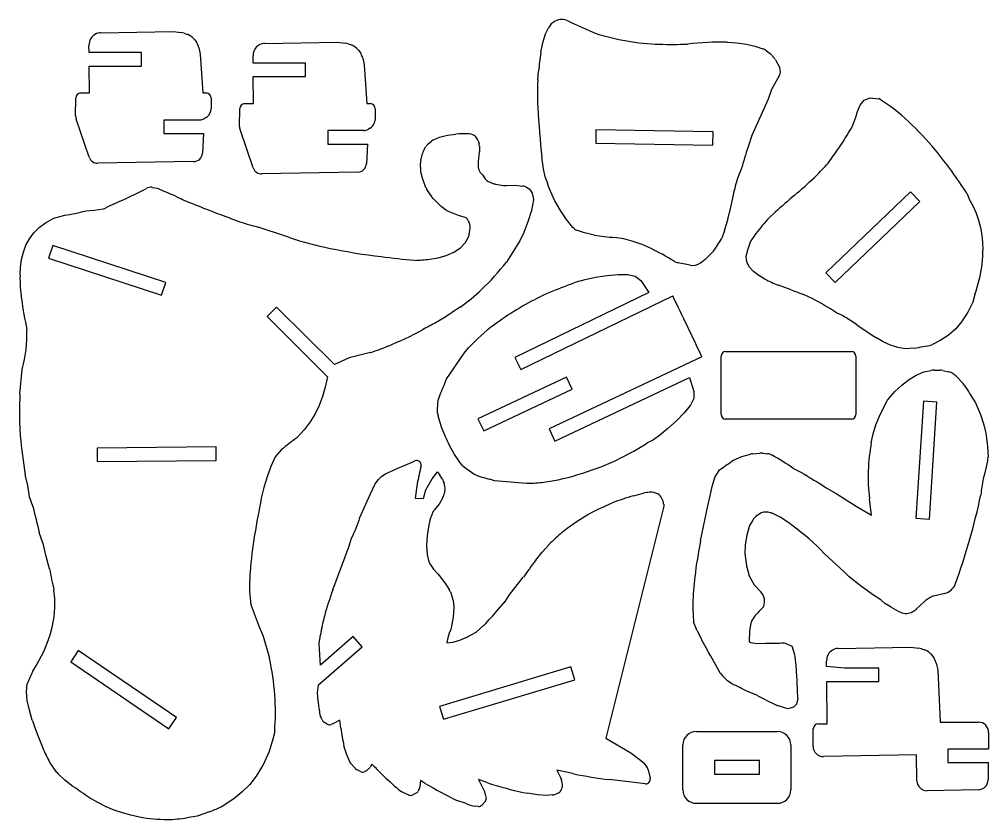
# Model space of a CAD drawing. Extents: x -5 to 439, y -2 to 120.
# Drawn here: x 295.3 to 439.2, y -2.4 to 116.3 of the extents above; entities that cross this region are included whole.
import ezdxf

# ---------------------------------------------------------------- set-up
doc = ezdxf.new("R2010")
doc.units = 0
doc.layers.add('CYAN', color=4, linetype='CONTINUOUS')

msp = doc.modelspace()

# ---------------------------------------------------------------- linework, layer by layer
at = {"layer": 'CYAN'}
for p, q in [((376.7, 116.09), (377.2, 115.85)), ((377.2, 115.85), (380.73, 114.26)), ((306.74, 114.19), (306.65, 114.15)), ((307.34, 114.32), (318.11, 114.51)), ((318.11, 114.51), (319.31, 114.35)), ((319.73, 114.25), (320.21, 114.08)), ((372.97, 112.81), (373.38, 114.15)), ((373.38, 114.15), (373.82, 115.04)), ((305.63, 111.38), (305.62, 112.45)), ((320.97, 113.59), (321.31, 113.25)), ((321.31, 113.25), (321.61, 112.8)), ((331.69, 112.74), (342.46, 112.94)), ((342.46, 112.94), (343.66, 112.78)), ((344.08, 112.68), (344.56, 112.51)), ((372.69, 111.4), (372.97, 112.81)), ((400.35, 112.9), (401.79, 112.8)), ((401.79, 112.8), (403.22, 112.61)), ((403.22, 112.61), (404.44, 112.34)), ((404.44, 112.34), (405.63, 111.93)), ((313.41, 111.38), (305.63, 111.38)), ((313.41, 109.38), (313.41, 111.38)), ((321.91, 112.12), (322.14, 111.12)), ((322.14, 111.12), (322.51, 105.38)), ((329.98, 109.81), (329.97, 110.88)), ((345.32, 112.01), (345.65, 111.67)), ((345.65, 111.67), (345.96, 111.22)), ((406.18, 111.64), (406.77, 111.19)), ((406.77, 111.19), (407.22, 110.71)), ((305.69, 105.38), (305.65, 109.38)), ((305.65, 109.38), (313.41, 109.38)), ((337.75, 109.81), (329.98, 109.81)), ((337.75, 107.81), (337.75, 109.81)), ((346.26, 110.55), (346.49, 109.55)), ((346.49, 109.55), (346.85, 103.8)), ((407.51, 110.31), (408.14, 109.12)), ((372.23, 107.31), (372.36, 108.6)), ((408.08, 107.93), (407.1, 106.26)), ((330.04, 103.8), (330, 107.81)), ((330, 107.81), (337.75, 107.81)), ((304.4, 105.38), (305.69, 105.38)), ((322.51, 105.38), (323, 105.38)), ((406.93, 105.9), (406.43, 104.45)), ((303.62, 101.98), (303.65, 104.63)), ((323.75, 104.63), (323.75, 103.03)), ((328.75, 103.8), (330.04, 103.8)), ((346.85, 103.8), (347.35, 103.8)), ((406.43, 104.45), (404.03, 99.05)), ((420.09, 103.57), (420.67, 104.29)), ((420.67, 104.29), (421.55, 104.65)), ((421.55, 104.65), (422.83, 104.53)), ((327.97, 100.41), (328, 103.06)), ((348.1, 103.05), (348.1, 101.45)), ((419.68, 102.62), (420.09, 103.57)), ((305.65, 95.85), (303.7, 101.51)), ((322.06, 101.37), (316.74, 101.37)), ((316.74, 101.37), (316.74, 99.37)), ((323.03, 101.73), (322.74, 101.56)), ((316.74, 99.37), (322.61, 99.37)), ((322.61, 99.37), (322.46, 96.47)), ((329.99, 94.28), (328.04, 99.94)), ((346.4, 99.8), (341.09, 99.8)), ((341.09, 99.8), (341.09, 97.79)), ((347.38, 100.16), (347.09, 99.99)), ((358.82, 99.14), (360.07, 99.28)), ((380.87, 99.93), (380.84, 97.92)), ((398.26, 99.63), (380.87, 99.93)), ((398.23, 97.63), (398.26, 99.63)), ((355.92, 97.77), (356.47, 98.24)), ((356.77, 98.43), (357.64, 98.84)), ((357.64, 98.84), (358.82, 99.14)), ((363.4, 98.27), (363.51, 97.89)), ((380.84, 97.92), (398.23, 97.63)), ((404.03, 99.05), (403.44, 97.39)), ((341.09, 97.79), (346.96, 97.79)), ((346.96, 97.79), (346.8, 94.89)), ((354.87, 95.37), (355.11, 96.41)), ((355.26, 96.8), (355.64, 97.44)), ((363.57, 97.5), (363.56, 96.64)), ((321.15, 95.21), (306.93, 94.95)), ((354.88, 93.73), (354.84, 94.97)), ((373.08, 94.14), (372.85, 95.84)), ((345.49, 93.63), (331.28, 93.38)), ((354.92, 93.5), (354.88, 93.73)), ((373.34, 92.92), (373.08, 94.14)), ((402.42, 94.08), (401.94, 92.85)), ((355.1, 92.74), (354.92, 93.5)), ((355.64, 91.33), (355.1, 92.74)), ((363.82, 93.42), (364.02, 93.23)), ((364.02, 93.23), (364.44, 92.65)), ((365.04, 92.18), (365.71, 91.92)), ((310.92, 89.6), (313.29, 90.76)), ((313.29, 90.76), (314.16, 91.23)), ((314.98, 91.38), (315.8, 91.26)), ((356.54, 89.91), (355.77, 91.07)), ((365.98, 91.85), (367.15, 91.67)), ((367.55, 91.65), (368.82, 91.7)), ((368.82, 91.7), (370.03, 91.56)), ((370.55, 91.39), (370.86, 91.22)), ((374.75, 89.4), (374.06, 90.91)), ((427.58, 90.72), (414.99, 78.71)), ((428.96, 89.27), (427.58, 90.72)), ((309.37, 88.92), (310.12, 89.3)), ((310.12, 89.3), (310.92, 89.6)), ((318.32, 90.19), (318.67, 89.96)), ((357.88, 88.52), (356.71, 89.7)), ((371.58, 89.55), (371.31, 87.93)), ((371.52, 90.19), (371.58, 89.55)), ((375.59, 87.95), (374.75, 89.4)), ((401.23, 90.24), (400.65, 87.56)), ((416.38, 77.27), (428.96, 89.27)), ((305.11, 87.87), (306.42, 87.98)), ((306.42, 87.98), (307.75, 88.2)), ((358.74, 87.87), (357.88, 88.52)), ((360.45, 87.21), (358.74, 87.87)), ((371.31, 87.93), (370.77, 86.24)), ((376.51, 86.61), (375.59, 87.95)), ((436.82, 88.65), (437.28, 87.57)), ((299.19, 86.12), (300.38, 86.79)), ((300.38, 86.79), (302.02, 87.23)), ((361.47, 86.89), (360.45, 87.21)), ((361.97, 86.34), (361.87, 86.54)), ((377.43, 85.4), (376.51, 86.61)), ((406.54, 86.82), (407.46, 87.69)), ((437.28, 87.57), (437.65, 86.49)), ((437.65, 86.49), (437.94, 85.4)), ((297.43, 84.64), (298.23, 85.43)), ((298.23, 85.43), (299.19, 86.12)), ((362.06, 84.32), (362.22, 85.33)), ((370.77, 86.24), (370.14, 84.68)), ((377.66, 85.2), (377.43, 85.4)), ((379.16, 84.61), (378.14, 84.96)), ((399.96, 84.95), (399.49, 83.72)), ((437.94, 85.4), (438.14, 84.3)), ((296.27, 82.8), (296.78, 83.76)), ((296.78, 83.76), (297.43, 84.64)), ((361.57, 83.29), (362, 84.11)), ((370.14, 84.68), (369.55, 83.43)), ((380.63, 84.3), (379.16, 84.61)), ((385.02, 83.73), (383.63, 83.92)), ((386.41, 83.36), (385.02, 83.73)), ((403.81, 83.29), (404.63, 84.55)), ((438.14, 84.3), (438.26, 83.2)), ((295.89, 81.77), (296.27, 82.8)), ((300.25, 82.77), (299.63, 80.87)), ((317.02, 77.28), (300.25, 82.77)), ((359.76, 81.75), (360.74, 82.38)), ((360.74, 82.38), (361.46, 83.13)), ((369.55, 83.43), (367.58, 80.3)), ((387.75, 82.88), (386.41, 83.36)), ((389.06, 82.29), (387.75, 82.88)), ((403.15, 81.15), (403.39, 82.09)), ((403.39, 82.09), (403.81, 83.29)), ((438.26, 83.2), (438.3, 82.1)), ((295.46, 79.54), (295.62, 80.68)), ((295.62, 80.68), (295.89, 81.77)), ((299.63, 80.87), (316.4, 75.38)), ((356.21, 80.71), (357.43, 80.94)), ((357.43, 80.94), (358.63, 81.27)), ((358.63, 81.27), (359.76, 81.75)), ((397.03, 80.61), (396.38, 80.15)), ((398.32, 81.9), (397.03, 80.61)), ((403.25, 80.31), (403.15, 81.15)), ((295.39, 78.38), (295.46, 79.54)), ((353.98, 80.55), (354.01, 80.53)), ((394.85, 79.83), (393.08, 80.18)), ((403.63, 79.56), (403.25, 80.31)), ((404.24, 78.89), (403.63, 79.56)), ((378, 77.34), (379.25, 77.7)), ((379.25, 77.7), (380.81, 78.04)), ((380.81, 78.04), (382.51, 78.3)), ((382.51, 78.3), (384.17, 78.45)), ((384.17, 78.45), (385.62, 78.43)), ((385.62, 78.43), (386.69, 78.22)), ((386.69, 78.22), (387.51, 77.55)), ((405.03, 78.29), (404.24, 78.89)), ((405.94, 77.76), (405.03, 78.29)), ((414.99, 78.71), (416.38, 77.27)), ((316.4, 75.38), (317.02, 77.28)), ((387.51, 77.55), (388.73, 75.78)), ((409.84, 76.17), (407.94, 76.88)), ((388.73, 75.78), (368.85, 66.15)), ((369.73, 64.35), (392.27, 75.27)), ((412.96, 74.88), (411.69, 75.47)), ((437.1, 75.49), (436.82, 74.32)), ((333.45, 73.61), (332.05, 72.19)), ((342.06, 65.08), (333.45, 73.61)), ((436.82, 74.32), (436.06, 72.85)), ((332.05, 72.19), (341.04, 63.27)), ((358.58, 72.17), (357.16, 71.33)), ((417.54, 72.29), (416.56, 72.77)), ((436.06, 72.85), (435.13, 71.42)), ((435.13, 71.42), (434.3, 70.39)), ((296.42, 68.82), (296.4, 70.26)), ((433.14, 69.37), (431.97, 68.63)), ((434.3, 70.39), (433.14, 69.37)), ((296.29, 67.34), (296.42, 68.82)), ((361.3, 66.78), (362.02, 67.62)), ((423.52, 68.46), (422.49, 69.04)), ((424.57, 67.97), (423.52, 68.46)), ((425.66, 67.61), (424.57, 67.97)), ((431.97, 68.63), (430.71, 68)), ((296.04, 65.84), (296.29, 67.34)), ((347.43, 66.88), (344.25, 66.06)), ((358.63, 62.87), (361.3, 66.78)), ((396.59, 66.23), (373.94, 55.54)), ((399.44, 57.66), (399.44, 66.34)), ((400.11, 67.01), (418.79, 67.01)), ((419.46, 66.34), (419.46, 57.66)), ((426.77, 67.42), (425.66, 67.61)), ((428.12, 67.52), (426.77, 67.42)), ((295.71, 64.35), (296.04, 65.84)), ((344.25, 66.06), (342.06, 65.08)), ((368.85, 66.15), (369.73, 64.35)), ((295.38, 60.71), (295.71, 64.35)), ((427.28, 62.82), (428.38, 63.5)), ((428.38, 63.5), (429.54, 64)), ((429.54, 64), (430.57, 64.22)), ((431.01, 64.27), (431.91, 64.26)), ((432.34, 64.22), (433.21, 64.02)), ((434.39, 63.32), (435.36, 62.27)), ((341.04, 63.27), (340.69, 61.73)), ((358.39, 62.17), (358.63, 62.87)), ((376.49, 63.23), (363.36, 57.03)), ((374.79, 53.73), (394.77, 63.16)), ((377.36, 61.43), (376.49, 63.23)), ((394.77, 63.16), (395.38, 61.1)), ((425.22, 61.09), (426.24, 62)), ((426.24, 62), (427.28, 62.82)), ((435.59, 61.97), (436.17, 61.08)), ((340.69, 61.73), (340.29, 60.32)), ((364.23, 55.23), (377.36, 61.43)), ((395.38, 61.1), (395.39, 60.04)), ((424.12, 59.78), (425.22, 61.09)), ((436.17, 61.08), (436.41, 60.66)), ((436.41, 60.66), (437.2, 59.41)), ((339.8, 59.01), (339.19, 57.77)), ((340.29, 60.32), (339.8, 59.01)), ((357.36, 58.39), (357.47, 59.85)), ((394.88, 59.07), (393.98, 57.93)), ((395.39, 60.04), (394.88, 59.07)), ((423.1, 57.78), (424.12, 59.78)), ((429.48, 59.63), (428.37, 42.27)), ((431.48, 59.5), (429.48, 59.63)), ((430.37, 42.14), (431.48, 59.5)), ((437.2, 59.41), (437.95, 57.66)), ((339.19, 57.77), (338.45, 56.57)), ((357.37, 57.81), (357.36, 58.39)), ((393.98, 57.93), (392.82, 56.73)), ((422.4, 56.13), (423.1, 57.78)), ((437.95, 57.66), (438.44, 56.15)), ((338.45, 56.57), (337.55, 55.39)), ((357.95, 55.78), (357.43, 57.45)), ((363.36, 57.03), (364.23, 55.23)), ((392.82, 56.73), (391.55, 55.58)), ((418.79, 56.99), (400.11, 56.99)), ((422.03, 54.82), (422.4, 56.13)), ((438.44, 56.15), (438.73, 54.88)), ((337.55, 55.39), (336.47, 54.21)), ((358.52, 54.35), (357.95, 55.78)), ((373.94, 55.54), (374.79, 53.73)), ((391.55, 55.58), (390.31, 54.57)), ((421.73, 53.49), (422.03, 54.82)), ((438.73, 54.88), (439, 52.97)), ((389.24, 53.83), (388.49, 53.45)), ((390.31, 54.57), (389.24, 53.83)), ((324.48, 52.87), (306.83, 52.7)), ((306.83, 52.7), (306.85, 50.7)), ((324.49, 50.87), (324.48, 52.87)), ((334.21, 52.46), (333.25, 51.38)), ((359.88, 51.75), (359.13, 53.09)), ((404.1, 51.84), (405.17, 51.95)), ((405.62, 51.94), (406.32, 51.85)), ((439, 52.97), (439.06, 51.35)), ((306.85, 50.7), (324.49, 50.87)), ((333.25, 51.38), (332.61, 49.95)), ((351.35, 49.67), (353.57, 50.58)), ((353.57, 50.58), (353.97, 50.78)), ((360.86, 50.3), (359.88, 51.75)), ((401.3, 50.91), (402.52, 51.44)), ((402.52, 51.44), (403.79, 51.78)), ((439, 50.81), (438.58, 49.03)), ((332.61, 49.95), (332.06, 48.42)), ((349.65, 48.85), (351.35, 49.67)), ((356.56, 48.11), (357.37, 49.18)), ((357.37, 49.18), (357.68, 48.67)), ((361.54, 49.65), (361.1, 50.02)), ((362.75, 48.82), (361.54, 49.65)), ((398.5, 48.34), (399.22, 49.47)), ((410.08, 49.73), (411.46, 49.03)), ((438.58, 49.03), (438.32, 48.13)), ((296.53, 47.17), (296.17, 48.71)), ((332.06, 48.42), (331.59, 46.85)), ((348.1, 47.38), (348.6, 48.04)), ((348.6, 48.04), (349.09, 48.51)), ((349.09, 48.51), (349.65, 48.85)), ((355.64, 46.51), (356.56, 48.11)), ((358.09, 48.07), (358.31, 47.57)), ((365.82, 47.83), (365.13, 48.08)), ((370.55, 47.45), (365.82, 47.83)), ((398.1, 47.01), (398.5, 48.34)), ((296.79, 45.47), (296.53, 47.17)), ((331.59, 46.85), (331.2, 45.26)), ((347.35, 45.82), (348.1, 47.38)), ((354.33, 47.37), (354.05, 45.27)), ((355.25, 45.21), (355.64, 46.51)), ((358.46, 46.46), (358.4, 46.03)), ((397.82, 45.58), (398.1, 47.01)), ((414.26, 47.34), (415.05, 46.78)), ((415.05, 46.78), (416.5, 45.93)), ((297.33, 43.92), (296.79, 45.47)), ((345.84, 42.38), (347.35, 45.82)), ((354.05, 45.27), (355.25, 45.21)), ((358.16, 45.35), (357.59, 44.35)), ((386.43, 45.62), (387.91, 46.01)), ((397.45, 44.12), (397.82, 45.58)), ((416.5, 45.93), (419.49, 44.05)), ((421.79, 42.73), (421.45, 45.17)), ((357.59, 44.35), (356.82, 43.41)), ((379.68, 42.82), (380.62, 43.33)), ((382.21, 44.09), (383.26, 44.57)), ((390.94, 44.05), (382.35, 9.65)), ((390.92, 44.35), (390.94, 44.05)), ((396.41, 38.93), (397.45, 44.12)), ((419.49, 44.05), (421.79, 42.73)), ((356.28, 42.2), (356, 41.01)), ((356.49, 42.8), (356.28, 42.2)), ((376.58, 40.81), (378.07, 41.85)), ((378.07, 41.85), (379.68, 42.82)), ((404.14, 41.99), (403.67, 41.19)), ((405.41, 43.08), (404.73, 42.62)), ((408.19, 42.43), (407.21, 42.93)), ((409.5, 41.58), (408.19, 42.43)), ((428.37, 42.27), (430.37, 42.14)), ((356, 41.01), (355.81, 39.66)), ((375.85, 40.2), (376.58, 40.81)), ((403.67, 41.19), (403.25, 39.76)), ((298.87, 38.33), (298.25, 40.16)), ((355.81, 39.66), (355.74, 38.25)), ((403.25, 39.76), (403.04, 38.31)), ((299.25, 36.58), (298.87, 38.33)), ((355.74, 38.25), (355.83, 36.88)), ((372.89, 37.26), (373.9, 38.39)), ((403.04, 38.31), (402.99, 37.04)), ((414.79, 37.02), (414.21, 37.64)), ((299.75, 34.75), (299.25, 36.58)), ((355.83, 36.88), (356.03, 36.02)), ((371.93, 36.06), (372.89, 37.26)), ((402.99, 37.04), (403.19, 35.24)), ((417.75, 34.3), (414.79, 37.02)), ((341.81, 31.64), (343.25, 35.52)), ((356.34, 35.33), (356.75, 34.74)), ((356.75, 34.74), (357.44, 33.99)), ((403.19, 35.24), (403.6, 33.75)), ((357.44, 33.99), (358.46, 32.71)), ((369.4, 32.71), (370.09, 33.53)), ((403.6, 33.75), (404.36, 32.41)), ((418.46, 33.57), (417.75, 34.3)), ((420.09, 32.29), (418.46, 33.57)), ((358.46, 32.71), (359.09, 31.7)), ((368.13, 31.06), (369.4, 32.71)), ((404.36, 32.41), (405.36, 31.34)), ((421.9, 30.98), (420.09, 32.29)), ((300.55, 30.35), (300.41, 31.64)), ((300.55, 29.02), (300.55, 30.35)), ((329.44, 31.44), (329.58, 29.86)), ((359.26, 31.35), (359.55, 30.58)), ((367.27, 29.79), (368.13, 31.06)), ((423.15, 30.16), (421.9, 30.98)), ((430.48, 30.51), (430.01, 30.22)), ((432.63, 31.11), (431.03, 30.74)), ((300.43, 27.67), (300.55, 29.02)), ((329.7, 29.34), (330.9, 26.15)), ((359.66, 30.13), (359.79, 29.09)), ((359.79, 29.09), (359.68, 27.6)), ((366.29, 28.7), (367.24, 29.79)), ((367.24, 29.79), (367.27, 29.79)), ((423.74, 29.65), (423.15, 30.16)), ((424.68, 29.06), (423.74, 29.65)), ((429.69, 29.99), (428.42, 28.81)), ((300.2, 26.32), (300.43, 27.67)), ((359.68, 27.6), (359.31, 25.78)), ((299.86, 25), (300.2, 26.32)), ((330.9, 26.15), (331.49, 24.8)), ((363.07, 25.36), (364.24, 26.39)), ((395.9, 25.58), (395.35, 26.92)), ((403.88, 26.69), (403.66, 25.58)), ((299.43, 23.73), (299.86, 25)), ((331.49, 24.8), (332.41, 21.51)), ((339.78, 23.63), (339.97, 24.99)), ((344.85, 24.72), (339.99, 20.46)), ((346.17, 23.21), (344.85, 24.72)), ((358.88, 24.54), (358.75, 23.8)), ((359.08, 25.22), (358.88, 24.54)), ((359.31, 25.78), (359.08, 25.22)), ((361.02, 24.32), (361.71, 24.62)), ((361.71, 24.62), (363.07, 25.36)), ((403.66, 25.58), (403.61, 23.92)), ((298.92, 22.52), (299.43, 23.73)), ((339.68, 17.54), (346.17, 23.21)), ((339.99, 20.46), (339.78, 23.63)), ((358.75, 23.8), (359.61, 23.91)), ((359.61, 23.91), (360.52, 24.16)), ((403.61, 23.92), (403.81, 23.82)), ((403.81, 23.82), (404.48, 23.72)), ((404.48, 23.72), (404.52, 23.7)), ((404.52, 23.7), (406.03, 23.75)), ((408.83, 23.77), (409.85, 23.35)), ((409.85, 23.35), (409.92, 23.33)), ((409.92, 23.33), (410.32, 22.07)), ((416.82, 22.97), (427.58, 23.16)), ((427.58, 23.16), (428.79, 23)), ((297.85, 20.46), (298.92, 22.52)), ((304.04, 22.64), (302.91, 20.99)), ((318.6, 12.69), (304.04, 22.64)), ((410.32, 22.07), (410.54, 20.48)), ((429.2, 22.9), (429.68, 22.73)), ((430.45, 22.24), (430.78, 21.89)), ((430.78, 21.89), (431.08, 21.45)), ((297.25, 19.49), (297.85, 20.46)), ((302.91, 20.99), (317.47, 11.03)), ((377.15, 20.23), (357.66, 14.36)), ((377.73, 18.31), (377.15, 20.23)), ((410.54, 20.48), (410.65, 18.74)), ((415.1, 20.28), (415.09, 21.1)), ((417.75, 20.03), (415.1, 20.28)), ((431.38, 20.77), (431.62, 19.77)), ((400.38, 18.17), (399.73, 18.8)), ((422.88, 20.03), (417.75, 20.03)), ((422.88, 18.03), (422.88, 20.03)), ((431.62, 19.77), (431.98, 12.02)), ((296.34, 16.57), (296.44, 17.71)), ((339.54, 16.36), (339.68, 17.54)), ((358.23, 12.44), (377.73, 18.31)), ((401.04, 17.72), (400.38, 18.17)), ((415.17, 11.77), (415.13, 18.03)), ((415.13, 18.03), (422.88, 18.03)), ((296.47, 15.25), (296.34, 16.57)), ((339.63, 15.15), (339.54, 16.36)), ((404.75, 16.05), (403.36, 16.59)), ((296.77, 13.81), (296.47, 15.25)), ((409.35, 14.02), (407.75, 14.5)), ((410.63, 14.71), (410.18, 14.24)), ((410.81, 15.58), (410.63, 14.71)), ((297.21, 12.33), (296.77, 13.81)), ((357.66, 14.36), (358.23, 12.44)), ((410.18, 14.24), (409.35, 14.02)), ((317.47, 11.03), (318.6, 12.69)), ((340.21, 12.35), (339.98, 12.89)), ((340.98, 11.73), (340.48, 12.04)), ((341.92, 11.81), (341.58, 11.68)), ((342.83, 12.3), (341.92, 11.81)), ((342.99, 11.12), (342.83, 12.3)), ((413.88, 11.77), (415.17, 11.77)), ((431.98, 12.02), (437.65, 12.02)), ((333.19, 10.61), (332.92, 9.51)), ((395.77, 10.65), (407.79, 10.65)), ((413.1, 8.43), (413.13, 11.03)), ((439.15, 10.5), (439.12, 8.02)), ((332.92, 9.51), (332.37, 7.69)), ((382.35, 9.65), (386.04, 7.47)), ((393.77, 1.98), (393.77, 8.65)), ((409.79, 8.65), (409.79, 1.98)), ((332.37, 7.69), (331.41, 5.61)), ((343.88, 7.16), (343.47, 8.5)), ((386.04, 7.47), (387.27, 6.54)), ((433.11, 8.02), (433.09, 6.01)), ((439.12, 8.02), (433.11, 8.02)), ((299.86, 6), (299.6, 6.43)), ((300.86, 4.57), (299.86, 6)), ((344.4, 6.05), (343.88, 7.16)), ((344.49, 5.91), (344.4, 6.05)), ((345.11, 5.17), (344.49, 5.91)), ((347.62, 5.81), (347.34, 5.32)), ((347.83, 5.55), (347.62, 5.81)), ((387.27, 6.54), (387.96, 5.97)), ((405.12, 6.31), (398.44, 6.31)), ((398.44, 6.31), (398.44, 4.31)), ((405.12, 4.31), (405.12, 6.31)), ((428.44, 7.15), (414.62, 6.91)), ((428.51, 3.32), (428.44, 7.15)), ((433.09, 6.01), (439.1, 6.01)), ((439.1, 6.01), (439.07, 3.46)), ((331.29, 5.38), (330.44, 4.01)), ((331.41, 5.61), (331.29, 5.38)), ((345.91, 4.69), (345.31, 5)), ((346.76, 4.78), (346.46, 4.66)), ((347.23, 5.17), (346.98, 4.93)), ((376.76, 4.57), (375.07, 4.88)), ((375.07, 4.88), (375.6, 3.8)), ((377.55, 4.34), (376.76, 4.57)), ((388.61, 4.93), (388.92, 3.71)), ((302.03, 3.4), (301.11, 4.28)), ((303.24, 2.48), (302.03, 3.4)), ((330.44, 4.01), (329.48, 2.79)), ((354.84, 3.38), (354.73, 2.43)), ((355.59, 2.88), (354.84, 3.38)), ((364.56, 3.13), (363.45, 3.49)), ((363.45, 3.49), (364.38, 1.62)), ((375.6, 3.8), (375.75, 3.44)), ((388.19, 2.88), (382.87, 3.49)), ((398.44, 4.31), (405.12, 4.31)), ((328.33, 1.62), (327.14, 0.62)), ((329.48, 2.79), (328.33, 1.62)), ((353.11, 1.21), (352.07, 1.66)), ((354.16, 1.46), (353.68, 1.22)), ((354.67, 2.22), (354.46, 1.77)), ((372.17, 1.25), (370.7, 1.48)), ((375.25, 1.47), (374.92, 1.35)), ((437.6, 1.97), (430.04, 1.84)), ((306.93, 0.08), (305.7, 0.77)), ((308.15, -0.52), (306.93, 0.08)), ((327.14, 0.62), (325.37, -0.48)), ((361.59, -0.06), (360.09, 0.46)), ((364.45, 0.31), (363.97, -0.26)), ((373.52, 1.15), (372.17, 1.25)), ((374.35, 1.22), (373.52, 1.15)), ((309.37, -1.02), (308.15, -0.52)), ((310.6, -1.45), (309.37, -1.02)), ((323.53, -1.29), (321.68, -1.91)), ((325.37, -0.48), (325.12, -0.62)), ((363.4, -0.49), (362.94, -0.45)), ((407.79, -0.03), (395.77, -0.03)), ((311.85, -1.79), (310.6, -1.45)), ((313.12, -2.06), (311.85, -1.79)), ((321.68, -1.91), (320.16, -2.2))]:
    msp.add_line(p, q, dxfattribs=at)
for centre, radius, start, end in [((375.88, 113.98), 2.32, 117.0847, 152.6096), ((375.81, 114.29), 2.01, 63.7718, 119.2937), ((307.56, 112.36), 2, 114.1431, 148.2189), ((307.37, 112.69), 1.63, 91.006, 116.5712), ((319.05, 112.37), 2, 70.2947, 82.5692), ((319.53, 112.2), 2, 43.9847, 70.3273), ((391.38, 147.54), 34.95, 252.2563, 268.2048), ((307.62, 112.47), 2, 151.7931, 180.5964), ((319.96, 111.67), 2, 13.0998, 34.4566), ((331.78, 110.94), 1.81, 92.7234, 181.9109), ((343.4, 110.79), 2, 70.2963, 82.5676), ((343.88, 110.62), 2, 43.9818, 70.3303), ((392.2, 176.49), 63.9, 268.2815, 272.0397), ((399.19, 75.27), 37.65, 88.2393, 97.196), ((344.31, 110.09), 2, 13.1009, 34.4554), ((425.2, 103.9), 53.05, 171.8688, 174.9168), ((404.97, 110.04), 2, 52.9828, 70.7968), ((405.76, 109.34), 2, 29.0351, 43.2468), ((406.92, 108.59), 1.33, 330.7635, 23.3903), ((413.74, 105.47), 41.56, 177.4588, 183.0952), ((304.4, 104.63), 0.751, 89.9981, 179.3461), ((323, 104.63), 0.751, 0, 90), ((408.83, 105.25), 2, 149.5736, 160.8436), ((328.75, 103.05), 0.751, 89.9981, 179.3461), ((347.35, 103.05), 0.751, 0, 90), ((408.42, 81.07), 27.54, 46.8839, 58.4476), ((322.34, 102.88), 1.33, 301.0112, 334.0125), ((322.18, 103.08), 1.57, 330.0366, 358.2814), ((499, 109.88), 126.93, 183.0053, 186.3513), ((390.38, 111.35), 30.58, 339.1633, 343.4021), ((305.08, 101.97), 1.45, 179.3212, 198.1418), ((322.06, 102.71), 1.33, 270.0098, 300.9971), ((346.56, 101.43), 1.51, 302.6845, 338.2407), ((346.76, 101.45), 1.33, 333.9959, 0.0073), ((396.63, 68.37), 44.86, 39.5315, 46.9773), ((329.31, 100.37), 1.34, 178.491, 198.9719), ((346.4, 101.13), 1.33, 270.0039, 301.003), ((361.32, 73.63), 25.68, 88.3311, 92.7998), ((362.03, 97.94), 1.36, 43.3682, 88.5286), ((357.45, 136.67), 71.37, 326.1586, 329.5276), ((357.34, 97.22), 1.34, 115.1738, 130.5436), ((362.12, 97.89), 1.33, 16.576, 47.4074), ((362.23, 97.51), 1.34, 359.5674, 16.5833), ((321.12, 96.54), 1.34, 271.0392, 356.8663), ((356.41, 96.12), 1.33, 149.1101, 167.2601), ((356.79, 96.76), 1.33, 130.55, 149.1108), ((392.63, 92.84), 29.32, 172.556, 176.3607), ((545.66, 51.5), 149.43, 162.1146, 163.4438), ((383.82, 119.42), 39.86, 321.704, 325.6456), ((379.32, 54.12), 67.28, 32.7263, 39.5082), ((306.91, 96.29), 1.34, 199.0243, 271.0108), ((356.17, 95.08), 1.34, 167.295, 184.9278), ((331.26, 94.71), 1.34, 199.0243, 271.0108), ((345.47, 94.97), 1.34, 271.0392, 356.8663), ((365.4, 94.63), 2.03, 177.8424, 193.1401), ((364.74, 94.39), 1.33, 189.7318, 226.2453), ((389.56, 117.57), 34.27, 313.845, 318.1763), ((365.52, 93.42), 1.33, 215.7025, 248.9551), ((326.08, 74.89), 50.58, 18.4612, 20.8906), ((430.56, 83.69), 30.05, 162.2601, 167.4163), ((361.92, 147.35), 74.9, 310.3159, 313.3177), ((314.8, 90.06), 1.34, 82.0184, 118.3678), ((330.42, 121.99), 34.03, 244.5616, 249.1676), ((356.89, 91.81), 1.33, 200.9383, 213.244), ((366.19, 93.17), 1.34, 248.9371, 261.1026), ((367.45, 94.05), 2.4, 262.9324, 272.4619), ((369.88, 90.24), 1.33, 60.1552, 83.6167), ((370.19, 90.06), 1.33, 5.5016, 60.1758), ((337.47, 130.17), 44.39, 244.9305, 248.1846), ((357.66, 90.64), 1.34, 213.2609, 224.9049), ((491.73, -5.76), 125.83, 130.2798, 132.0446), ((443.28, 92.96), 7.76, 198.4918, 213.6635), ((293.91, 134.11), 47.58, 279.8124, 283.6167), ((307.53, 89.52), 1.33, 279.7053, 296.0966), ((317.73, 69.66), 20.99, 113.4649, 117.2692), ((391.09, 262.56), 187.22, 248.0085, 250.1857), ((339.79, 120.55), 36.24, 250.3781, 255.3053), ((361.26, 86.26), 0.668, 24.8253, 72.4076), ((360.32, 85.39), 1.9, 358.3983, 29.8755), ((369.97, 94.33), 31.42, 342.6348, 347.5622), ((438.75, 57.69), 43.43, 137.8762, 141.7951), ((243.51, -186.13), 285.25, 71.215, 72.2234), ((378.78, 86.86), 2, 235.8053, 251.0646), ((352.71, 137.26), 56.09, 251.988, 258.3804), ((361.4, 84.42), 0.668, 332.9149, 351.3891), ((391.59, 158.37), 74.87, 261.5798, 263.8941), ((337.4, 122.48), 73.2, 326.3278, 328.0235), ((360.19, 173.93), 93.51, 258.4179, 263.1155), ((360.98, 83.59), 0.668, 316.0921, 332.9777), ((367.57, 39.34), 48.03, 58.7919, 63.4206), ((418.5, 82.18), 19.81, 353.3804, 359.7728), ((371.27, 261.85), 182.12, 262.97, 264.5513), ((353.31, 102.66), 22.13, 271.8034, 277.5308), ((338.29, 103.06), 37.1, 313.6441, 322.1432), ((393.47, 82.14), 2, 239.5532, 258.9199), ((395.23, 81.8), 2, 258.8885, 304.8142), ((416.96, 82.73), 21.4, 340.2084, 352.3892), ((320.36, 78.03), 24.98, 179.2175, 187.4644), ((416.51, 99), 23.73, 243.537, 248.83), ((388.69, 42.13), 36.71, 109.9901, 115.8787), ((399.26, 19.05), 62.04, 110.0432, 111.8769), ((343.31, 98.14), 30.08, 305.2983, 313.2016), ((391.65, 36.11), 43.42, 115.9259, 126.6667), ((-118.74, -174.67), 568.86, 25.0549, 26.0633), ((423.46, 109.7), 36.19, 247.8869, 251.0263), ((393.68, 37.82), 41.77, 56.7856, 62.5137), ((351.81, 82.42), 56.72, 187.7327, 192.3848), ((388.08, 30.69), 50.9, 122.5579, 125.4225), ((404.31, 49.01), 26.77, 55.4358, 60.3851), ((394.29, -0.65), 80.99, 117.2828, 118.9331), ((382.52, 48.38), 28.12, 126.6669, 136.8127), ((462.65, 131.84), 74.54, 234.627, 237.4001), ((328.59, 119.83), 56.25, 292.4193, 298.1248), ((332.36, 111.72), 47.31, 288.5808, 291.9494), ((413.93, 152.02), 85.68, 279.5294, 281.294), ((400.11, 66.34), 0.667, 90, 180), ((418.79, 66.34), 0.667, 0, 90), ((431, 62.26), 2, 89.7466, 102.2199), ((431.9, 62.26), 2, 77.2785, 89.7617), ((432.77, 62.07), 2, 55.4521, 77.2707), ((432.53, 61.58), 2.54, 43.1317, 57.2195), ((370.1, 56.18), 13.15, 152.9147, 163.7924), ((433.91, 60.89), 2, 32.739, 43.4837), ((364.03, 57.16), 68.74, 177.0404, 179.8131), ((358.71, 57.85), 1.33, 181.4711, 197.2057), ((400.11, 57.66), 0.667, 180, 270), ((418.79, 57.66), 0.667, 270, 0), ((340.12, 58.14), 44.84, 180.954, 184.6438), ((381.51, 62.46), 86.45, 185.2782, 189.1511), ((372.71, 5.05), 61.08, 126.4029, 129.0841), ((339.92, 44.68), 20.97, 23.6549, 27.4822), ((371.2, 79.34), 31.13, 299.3961, 303.7269), ((449.4, 48.37), 28.13, 169.5199, 186.5401), ((366.23, 88.98), 41.97, 282.4509, 298.8556), ((404.3, 49.85), 2, 95.8097, 104.9712), ((405.37, 49.95), 2, 82.737, 95.7836), ((406.07, 49.87), 2, 60.6225, 82.7344), ((354.26, 50.18), 0.668, 350.3613, 115.8783), ((343.14, 132.69), 100.35, 303.9747, 305.4187), ((388.37, 18.2), 38.28, 55.4586, 60.798), ((437.06, 51.28), 2, 346.5056, 2.0844), ((414.76, 35.6), 61.57, 166.4081, 168.9747), ((361.96, 51.04), 1.33, 213.93, 229.6709), ((414.36, 53.18), 5.07, 235.0775, 242.2687), ((356.26, 47.26), 2, 23.853, 44.7429), ((356.48, 46.76), 2, 351.2275, 23.8395), ((367.55, 60.12), 12.28, 246.9402, 258.5963), ((370.44, 68.91), 21.45, 270.2922, 276.3633), ((368.99, 78.12), 30.78, 277.1365, 281.7881), ((438.14, 89.46), 48.42, 237.3365, 240.4531), ((507.03, 37.42), 69.54, 171.1394, 173.1332), ((389.56, 37.51), 8.66, 94.9294, 101.0005), ((389.06, 44.15), 2, 60.2369, 96.8282), ((528.44, 6.58), 201, 168.9055, 170.4868), ((356.42, 46.34), 2, 330.5044, 351.2283), ((440.74, -123.19), 177.34, 107.8354, 108.9126), ((388.92, 44.23), 2, 3.4661, 55.6055), ((344.31, 65.42), 95.73, 339.8643, 348.1341), ((506.19, 93.27), 214.62, 193.2958, 194.3271), ((358.38, 42.14), 2, 140.8856, 160.9112), ((361.69, 85.14), 45.89, 294.3624, 296.5628), ((406.11, 41.01), 2.19, 71.6315, 108.8511), ((321.23, 50.57), 25.94, 334.2688, 341.6009), ((405.86, 40.97), 2, 124.3601, 149.3383), ((406.3, 41.15), 2, 63.0248, 75.3987), ((385.01, 7.51), 41.96, 45.8998, 54.2847), ((391.56, 29.56), 62.2, 170.5209, 175.6767), ((266.28, 64.95), 82.41, 339.0746, 341.8706), ((424.63, -14.38), 73.2, 131.7887, 133.8741), ((469.93, 24.16), 74.99, 168.6399, 172.7876), ((357.98, 36.47), 2, 193.1001, 214.7091), ((451.83, -24.01), 99.96, 143.0701, 144.8578), ((382.84, 50.78), 84.61, 190.9176, 193.0717), ((375.15, 31.2), 45.72, 176.1702, 179.6994), ((434.79, 28.82), 39.54, 173.0902, 178.9332), ((357.38, 30.65), 2, 20.5752, 31.7849), ((432.1, 33.29), 2.24, 283.7435, 338.4383), ((390.94, 13.91), 52.23, 160.1604, 164.7205), ((357.67, 29.88), 2, 7.1718, 20.5832), ((403.84, 29.94), 2.07, 338.892, 42.691), ((431.04, 28.51), 2, 121.1149, 132.5327), ((431.51, 28.8), 2, 103.8668, 121.0823), ((331.57, 30.04), 2, 185.1614, 200.4928), ((425.72, 29.34), 30.46, 179.598, 184.5705), ((436.82, -0.56), 43, 136.2195, 139.0386), ((434.99, 47.21), 20.87, 240.3978, 244.6839), ((426.38, 31.12), 3.09, 299.2022, 311.4518), ((373.37, 19.11), 33.92, 165.3658, 170.0178), ((335.91, 53.46), 39.19, 316.3053, 320.8194), ((405.84, 26.3), 2, 138.4495, 168.786), ((426.9, 29.95), 1.81, 242.6896, 302.9663), ((436.5, 44.96), 44.99, 205.5125, 209.5687), ((359.81, 27.14), 3.07, 283.2856, 293.182), ((406.8, 86.15), 62.4, 269.2966, 271.8635), ((247.78, -65), 173.44, 29.068, 30.3973), ((417.1, 21.12), 2, 151.7931, 180.5964), ((416.91, 21.13), 1.84, 93.0581, 149.4435), ((428.53, 21.02), 2, 70.3763, 82.66), ((429.01, 20.85), 2, 43.9828, 70.3292), ((295.57, 13.42), 37.72, 355.733, 12.3883), ((429.44, 20.31), 2, 13.1332, 34.4987), ((326.72, 4.88), 32.89, 153.6202, 157.0346), ((401.12, 20.24), 2, 209.1409, 225.9963), ((497.68, 21.39), 87.07, 181.7386, 183.8242), ((369.99, -48.57), 73.2, 62.8835, 64.9), ((438.43, 77.68), 70.24, 241.3455, 244.0954), ((291.7, 7.13), 48.6, 7.0266, 9.5015), ((340.59, 13.16), 0.667, 187.3447, 203.2238), ((346.6, 28.73), 52.05, 198.3702, 203.091), ((340.83, 12.61), 0.668, 203.3027, 238.2803), ((341.33, 12.3), 0.667, 238.2607, 291.8659), ((413.88, 11.02), 0.751, 89.9979, 179.3056), ((437.65, 10.52), 1.5, 359.3498, 90.0018), ((374.18, 15.47), 31.49, 187.9345, 192.7921), ((395.77, 8.65), 2, 90, 180), ((407.79, 8.65), 2, 0, 90), ((317.3, 15.76), 20.01, 201.8494, 207.8057), ((414.6, 8.41), 1.5, 179.3252, 271.0162), ((386.67, 4.44), 2, 14.2338, 49.7876), ((302.5, 5.73), 2, 215.2289, 226.0789), ((345.62, 5.59), 0.667, 219.5514, 242.6278), ((346.21, 5.28), 0.667, 242.6949, 291.4081), ((346.51, 5.4), 0.667, 291.3835, 314.8063), ((346.76, 5.65), 0.668, 314.9544, 330.7037), ((322.2, -21.87), 37.53, 43.6066, 46.9301), ((395, 96.84), 94.13, 259.315, 262.592), ((415.22, 75.36), 97.09, 227.2966, 229.2904), ((412.78, 104), 116.17, 240.5118, 243.0327), ((367.07, 8.4), 5.83, 244.4772, 255.8593), ((374.09, 2.75), 1.8, 325.5598, 22.6181), ((388.27, 3.55), 0.668, 263.4309, 14.2129), ((430.01, 3.34), 1.5, 181.0187, 271.0187), ((437.57, 3.48), 1.5, 271.0215, 359.3713), ((234.53, -99.2), 122.72, 54.5509, 55.9489), ((352.34, 2.27), 0.668, 228.7621, 246.5681), ((353.86, 2.06), 0.667, 296.532, 334.7555), ((354.07, 2.5), 0.667, 334.7267, 353.2652), ((358.3, -0.55), 6.45, 13.0936, 19.6007), ((380.74, 52.38), 51.89, 253.0854, 258.8364), ((375.01, 2.09), 0.668, 291.2219, 326.9151), ((395.77, 1.98), 2, 180, 270), ((407.79, 1.98), 2, 270, 0), ((353.38, 1.82), 0.668, 246.6407, 296.5114), ((363.94, 0.74), 0.668, 319.8585, 15.3401), ((374.2, 3.21), 2, 274.2838, 291.1911), ((298.36, 60.18), 66.42, 292.2606, 293.7504), ((364.64, 7.98), 8.6, 249.2513, 258.5751), ((363.46, 0.17), 0.667, 264.2881, 319.8624), ((317.82, 26.07), 28.51, 260.5137, 268.8294), ((315.55, 35.47), 37.95, 272.5583, 276.9811)]:
    msp.add_arc(centre, radius, start, end, dxfattribs=at)

doc.saveas('drawing.dxf')
